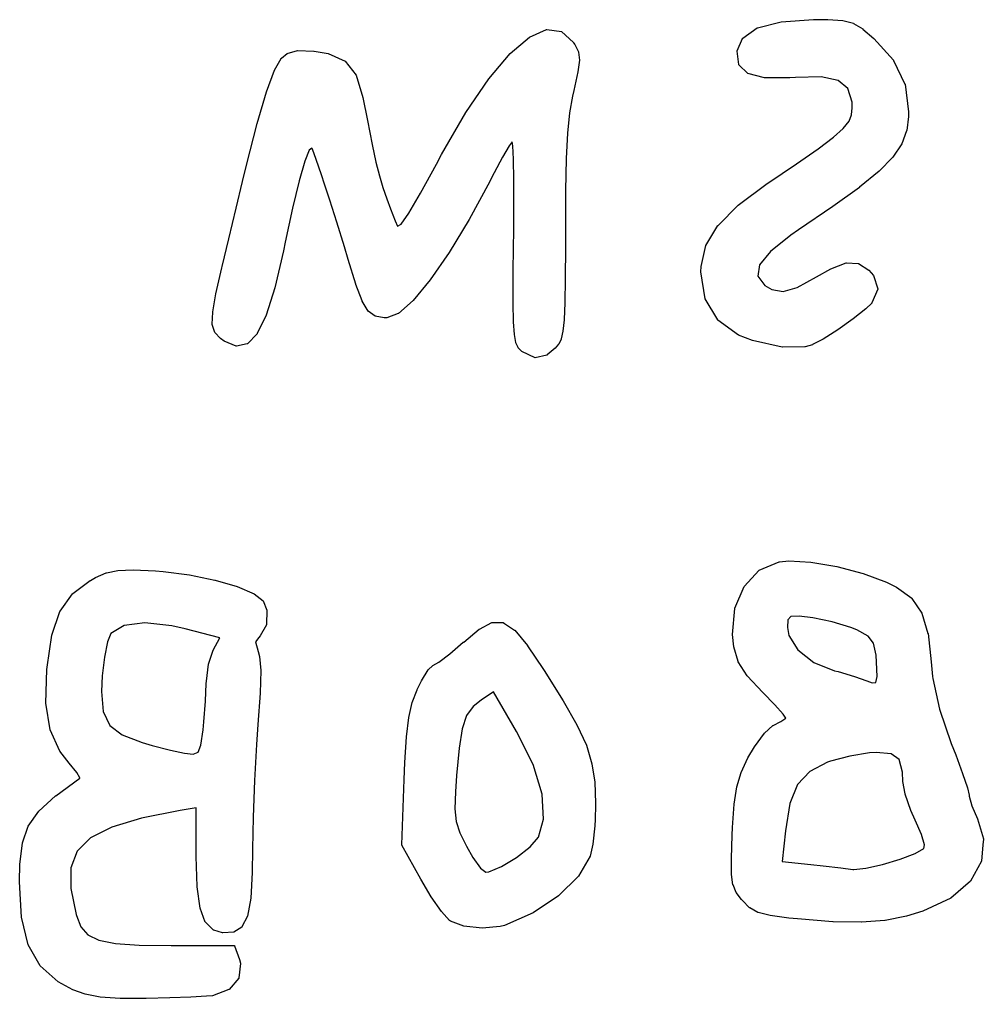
# Model space of a CAD drawing. Extents: x 42 to 258, y -102 to -28.
# Drawn here: x 155.09 to 167.22, y -81.97 to -69.65 of the extents above; entities that cross this region are included whole.
import ezdxf

# ---------------------------------------------------------------- set-up
doc = ezdxf.new("R2010")
doc.units = 0
doc.header["$MEASUREMENT"] = 0
doc.layers.add('BLACK', color=7, linetype='CONTINUOUS')

msp = doc.modelspace()

# ---------------------------------------------------------------- linework, layer by layer
at = {"layer": 'Black'}
for p, q in [((164.378, -69.759), (164.675, -69.681)), ((164.675, -69.681), (164.676, -69.6809)), ((164.675, -69.681), (164.675, -69.681)), ((164.676, -69.6809), (165.084, -69.6546)), ((165.084, -69.6546), (165.084, -69.6546)), ((165.084, -69.6546), (165.084, -69.6546)), ((165.084, -69.6546), (165.262, -69.6556)), ((165.262, -69.6556), (165.262, -69.6556)), ((165.262, -69.6556), (165.262, -69.6556)), ((165.262, -69.6556), (165.453, -69.6668)), ((165.453, -69.6668), (165.453, -69.6669)), ((165.453, -69.6669), (165.454, -69.667)), ((165.454, -69.667), (165.586, -69.7016)), ((165.586, -69.7016), (165.587, -69.7019)), ((165.587, -69.7019), (165.588, -69.7021)), ((165.588, -69.7021), (165.703, -69.7731)), ((161.51, -69.8752), (161.725, -69.7815)), ((161.725, -69.7814), (161.725, -69.7812)), ((161.725, -69.7812), (161.726, -69.7812)), ((161.725, -69.7815), (161.725, -69.7814)), ((161.726, -69.7812), (161.726, -69.7811)), ((161.726, -69.7811), (161.727, -69.7812)), ((161.727, -69.7812), (161.727, -69.7812)), ((161.727, -69.7812), (161.911, -69.8032)), ((161.911, -69.8032), (161.912, -69.8034)), ((161.912, -69.8034), (161.912, -69.8035)), ((161.912, -69.8035), (161.913, -69.8036)), ((161.913, -69.8036), (161.913, -69.8037)), ((161.913, -69.8037), (161.913, -69.8041)), ((161.913, -69.8041), (161.914, -69.8045)), ((161.914, -69.8045), (162.064, -69.9451)), ((164.192, -69.8886), (164.376, -69.7598)), ((164.376, -69.7597), (164.377, -69.7594)), ((164.376, -69.7598), (164.376, -69.7597)), ((164.376, -69.7597), (164.376, -69.7597)), ((164.377, -69.7594), (164.378, -69.759)), ((164.378, -69.759), (164.378, -69.759)), ((164.378, -69.759), (164.378, -69.759)), ((165.703, -69.7731), (165.703, -69.7733)), ((165.703, -69.7733), (165.703, -69.7735)), ((165.703, -69.7735), (165.843, -69.8938)), ((161.266, -70.0826), (161.509, -69.876)), ((161.509, -69.8756), (161.51, -69.8752)), ((161.509, -69.876), (161.509, -69.8756)), ((162.064, -69.9451), (162.064, -69.9455)), ((162.064, -69.9455), (162.064, -69.946)), ((162.064, -69.946), (162.079, -69.9692)), ((164.123, -70.0483), (164.19, -69.8908)), ((164.19, -69.8908), (164.191, -69.8903)), ((164.191, -69.8893), (164.192, -69.889)), ((164.191, -69.8896), (164.191, -69.8893)), ((164.191, -69.8898), (164.191, -69.8896)), ((164.191, -69.8903), (164.191, -69.8898)), ((164.192, -69.889), (164.192, -69.8886)), ((165.843, -69.8938), (165.843, -69.8941)), ((165.843, -69.8941), (165.843, -69.8943)), ((165.843, -69.8943), (166.09, -70.1668)), ((158.388, -70.1412), (158.459, -70.0815)), ((158.459, -70.081), (158.46, -70.0806)), ((158.459, -70.0813), (158.459, -70.081)), ((158.459, -70.0814), (158.459, -70.0813)), ((158.459, -70.0815), (158.459, -70.0814)), ((158.46, -70.0805), (158.589, -70.0447)), ((158.46, -70.0806), (158.46, -70.0805)), ((158.46, -70.0806), (158.46, -70.0806)), ((158.589, -70.0447), (158.59, -70.0446)), ((158.59, -70.0446), (158.591, -70.0445)), ((158.591, -70.0445), (158.798, -70.0514)), ((158.798, -70.0514), (158.799, -70.0515)), ((158.799, -70.0515), (158.799, -70.0515)), ((158.799, -70.0515), (158.975, -70.0794)), ((158.975, -70.0794), (158.975, -70.0797)), ((158.975, -70.0797), (158.976, -70.0798)), ((158.976, -70.0798), (159.19, -70.1759)), ((160.999, -70.3997), (161.266, -70.0831)), ((161.266, -70.0829), (161.266, -70.0826)), ((161.266, -70.0831), (161.266, -70.0829)), ((162.079, -69.9692), (162.079, -69.9694)), ((162.079, -69.9694), (162.079, -69.9696)), ((162.079, -69.9696), (162.126, -70.0615)), ((162.126, -70.0615), (162.126, -70.0623)), ((162.126, -70.0623), (162.126, -70.0631)), ((162.126, -70.0631), (162.139, -70.1641)), ((164.123, -70.0487), (164.123, -70.0483)), ((164.123, -70.0491), (164.123, -70.0487)), ((164.123, -70.0495), (164.123, -70.0491)), ((164.123, -70.05), (164.123, -70.0495)), ((164.123, -70.0504), (164.123, -70.05)), ((164.123, -70.0508), (164.123, -70.0504)), ((164.143, -70.2207), (164.123, -70.0508)), ((158.302, -70.2908), (158.387, -70.1426)), ((158.387, -70.1418), (158.388, -70.1413)), ((158.387, -70.1426), (158.387, -70.1418)), ((158.387, -70.1426), (158.387, -70.1426)), ((158.387, -70.1426), (158.387, -70.1426)), ((158.388, -70.1413), (158.388, -70.1412)), ((158.388, -70.1412), (158.388, -70.1412)), ((159.19, -70.1759), (159.191, -70.1761)), ((159.191, -70.1761), (159.191, -70.1762)), ((159.191, -70.1762), (159.191, -70.1765)), ((159.191, -70.1765), (159.192, -70.1768)), ((159.192, -70.1768), (159.192, -70.1771)), ((159.192, -70.1771), (159.192, -70.1774)), ((159.192, -70.1774), (159.33, -70.3538)), ((162.139, -70.1654), (162.119, -70.3132)), ((162.139, -70.1641), (162.139, -70.1647)), ((162.139, -70.1647), (162.139, -70.1654)), ((166.09, -70.1668), (166.09, -70.1674)), ((166.09, -70.1674), (166.09, -70.168)), ((166.09, -70.168), (166.234, -70.4678)), ((158.201, -70.5649), (158.302, -70.2916)), ((158.302, -70.2912), (158.302, -70.2908)), ((158.302, -70.2916), (158.302, -70.2912)), ((162.119, -70.3137), (162.066, -70.5463)), ((162.119, -70.3132), (162.119, -70.3134)), ((162.119, -70.3134), (162.119, -70.3137)), ((164.143, -70.2215), (164.143, -70.2207)), ((164.143, -70.2222), (164.143, -70.2215)), ((164.143, -70.2223), (164.143, -70.2222)), ((164.143, -70.223), (164.143, -70.2223)), ((164.143, -70.2223), (164.143, -70.2223)), ((164.144, -70.2237), (164.143, -70.223)), ((164.255, -70.3334), (164.144, -70.2237)), ((164.255, -70.3337), (164.255, -70.3334)), ((164.255, -70.334), (164.255, -70.3337)), ((164.256, -70.3342), (164.255, -70.334)), ((164.256, -70.3344), (164.256, -70.3342)), ((164.256, -70.3345), (164.256, -70.3344)), ((164.257, -70.3347), (164.256, -70.3345)), ((164.467, -70.3881), (164.257, -70.3347)), ((159.33, -70.3538), (159.33, -70.3539)), ((159.33, -70.3539), (159.33, -70.3539)), ((159.33, -70.3539), (159.33, -70.3546)), ((159.33, -70.3546), (159.331, -70.3554)), ((159.331, -70.3554), (159.331, -70.3554)), ((159.331, -70.3554), (159.331, -70.3555)), ((159.331, -70.3555), (159.414, -70.6336)), ((160.71, -70.8239), (160.998, -70.4001)), ((160.998, -70.3999), (160.999, -70.3997)), ((160.998, -70.4001), (160.998, -70.3999)), ((164.467, -70.3882), (164.467, -70.3881)), ((164.468, -70.3883), (164.467, -70.3882)), ((164.785, -70.3891), (164.468, -70.3883)), ((164.786, -70.389), (164.785, -70.3891)), ((164.858, -70.3836), (164.786, -70.389)), ((164.786, -70.389), (164.786, -70.389)), ((165.178, -70.3754), (164.858, -70.3836)), ((165.393, -70.4197), (165.178, -70.3754)), ((165.517, -70.5231), (165.393, -70.4197)), ((158.083, -70.9631), (158.201, -70.5653)), ((158.201, -70.5651), (158.201, -70.5649)), ((158.201, -70.5653), (158.201, -70.5651)), ((162.066, -70.5463), (162.05, -70.6199)), ((165.568, -70.6949), (165.517, -70.5231)), ((166.234, -70.4678), (166.235, -70.4686)), ((166.235, -70.4686), (166.235, -70.4693)), ((166.235, -70.4693), (166.279, -70.8157)), ((159.414, -70.6336), (159.414, -70.6339)), ((159.414, -70.6339), (159.414, -70.6341)), ((159.414, -70.6341), (159.47, -70.9249)), ((162.05, -70.6199), (162.015, -70.8288)), ((165.571, -70.7669), (165.568, -70.6949)), ((160.403, -71.3523), (160.71, -70.8242)), ((160.71, -70.8241), (160.71, -70.8239)), ((160.71, -70.8242), (160.71, -70.8241)), ((165.563, -70.8523), (165.571, -70.7669)), ((166.28, -70.8164), (166.278, -70.8732)), ((166.279, -70.8157), (166.279, -70.8161)), ((166.279, -70.8161), (166.28, -70.8164)), ((159.47, -70.9249), (159.47, -70.9249)), ((159.47, -70.9249), (159.529, -71.227)), ((162.015, -70.8288), (161.99, -71.0827)), ((165.458, -71.0242), (165.53, -70.9338)), ((165.53, -70.9338), (165.563, -70.8523)), ((166.278, -70.8737), (166.256, -71.0518)), ((166.278, -70.8732), (166.278, -70.8735)), ((166.278, -70.8735), (166.278, -70.8737)), ((157.949, -71.485), (158.083, -70.9633)), ((158.083, -70.9632), (158.083, -70.9631)), ((158.083, -70.9633), (158.083, -70.9632)), ((165.333, -71.1356), (165.458, -71.0242)), ((166.255, -71.0529), (166.195, -71.218)), ((166.256, -71.0523), (166.255, -71.0529)), ((166.256, -71.0518), (166.256, -71.0523)), ((161.292, -71.1942), (161.252, -71.2449)), ((161.301, -71.2444), (161.292, -71.1942)), ((161.99, -71.0827), (161.973, -71.4021)), ((165.142, -71.2796), (165.333, -71.1356)), ((158.739, -71.2977), (158.682, -71.4371)), ((158.773, -71.2745), (158.739, -71.2977)), ((158.779, -71.286), (158.773, -71.2745)), ((158.824, -71.4149), (158.779, -71.286)), ((159.529, -71.227), (159.578, -71.4502)), ((161.252, -71.2449), (161.169, -71.3864)), ((161.308, -71.4123), (161.301, -71.2444)), ((164.871, -71.4683), (165.142, -71.2796)), ((166.194, -71.2191), (166.083, -71.384)), ((166.195, -71.218), (166.194, -71.2185)), ((166.194, -71.2185), (166.194, -71.2191)), ((158.682, -71.4371), (158.611, -71.6831)), ((158.892, -71.609), (158.824, -71.4149)), ((158.824, -71.4149), (158.824, -71.4149)), ((158.824, -71.4149), (158.824, -71.4149)), ((160.339, -71.4729), (160.403, -71.3524)), ((160.403, -71.3524), (160.403, -71.3523)), ((160.403, -71.3524), (160.403, -71.3524)), ((161.169, -71.3864), (161.065, -71.5826)), ((161.312, -71.6697), (161.308, -71.4123)), ((161.973, -71.4021), (161.964, -71.8077)), ((166.082, -71.3847), (165.909, -71.5623)), ((166.083, -71.384), (166.082, -71.3843)), ((166.082, -71.3843), (166.082, -71.3847)), ((157.9, -71.6903), (157.949, -71.4851)), ((157.949, -71.4851), (157.949, -71.485)), ((157.949, -71.485), (157.949, -71.485)), ((159.578, -71.4502), (159.621, -71.621)), ((160.14, -71.8394), (160.339, -71.4729)), ((160.339, -71.4729), (160.339, -71.4729)), ((164.508, -71.7136), (164.871, -71.4683)), ((165.908, -71.5626), (165.661, -71.7655)), ((165.909, -71.5623), (165.908, -71.5624)), ((165.908, -71.5624), (165.908, -71.5626)), ((157.819, -72.0295), (157.9, -71.6903)), ((157.9, -71.6903), (157.9, -71.6903)), ((157.9, -71.6903), (157.9, -71.6903)), ((158.611, -71.6831), (158.529, -72.0258)), ((158.932, -71.7249), (158.892, -71.609)), ((158.892, -71.609), (158.892, -71.609)), ((159.621, -71.621), (159.665, -71.7661)), ((161.011, -71.6902), (160.751, -72.1696)), ((161.065, -71.5826), (161.011, -71.6901)), ((161.011, -71.6901), (161.011, -71.6901)), ((161.011, -71.6901), (161.011, -71.6902)), ((161.065, -71.5826), (161.065, -71.5826)), ((161.313, -71.9972), (161.312, -71.6697)), ((158.999, -71.927), (158.932, -71.7249)), ((159.665, -71.7661), (159.716, -71.9121)), ((161.964, -71.8077), (161.962, -72.3197)), ((164.135, -71.9899), (164.5, -71.719)), ((164.5, -71.7189), (164.508, -71.7136)), ((164.5, -71.719), (164.5, -71.7189)), ((164.5, -71.7189), (164.5, -71.7189)), ((165.66, -71.7657), (165.327, -72.0067)), ((165.661, -71.7656), (165.66, -71.7657)), ((165.661, -71.7655), (165.661, -71.7656)), ((159.087, -72.2056), (158.999, -71.927)), ((158.999, -71.927), (158.999, -71.927)), ((159.716, -71.9121), (159.762, -72.0358)), ((159.992, -72.0912), (160.14, -71.8394)), ((157.728, -72.4126), (157.819, -72.0295)), ((158.529, -72.0258), (158.437, -72.4564)), ((159.762, -72.0358), (159.82, -72.1864)), ((161.311, -72.376), (161.313, -71.9972)), ((163.882, -72.2445), (164.134, -71.9904)), ((164.134, -71.9902), (164.135, -71.9899)), ((164.134, -71.9904), (164.134, -71.9902)), ((165.327, -72.0068), (164.895, -72.2987)), ((165.327, -72.0067), (165.327, -72.0068)), ((165.327, -72.0068), (165.327, -72.0068)), ((159.894, -72.2292), (159.992, -72.0912)), ((160.751, -72.1698), (160.498, -72.5867)), ((160.751, -72.1696), (160.751, -72.1697)), ((160.751, -72.1697), (160.751, -72.1698)), ((159.181, -72.5151), (159.087, -72.2056)), ((159.087, -72.2056), (159.087, -72.2056)), ((159.82, -72.1864), (159.849, -72.254)), ((159.849, -72.254), (159.894, -72.2292)), ((163.73, -72.4971), (163.881, -72.2455)), ((163.881, -72.245), (163.882, -72.2445)), ((163.881, -72.2455), (163.881, -72.245)), ((164.895, -72.2987), (164.796, -72.3663)), ((164.895, -72.2987), (164.895, -72.2987)), ((157.644, -72.7599), (157.728, -72.4126)), ((161.31, -72.4616), (161.311, -72.376)), ((161.311, -72.376), (161.311, -72.376)), ((161.962, -72.3197), (161.962, -72.3197)), ((161.962, -72.3197), (161.962, -72.5187)), ((164.796, -72.3663), (164.54, -72.5711)), ((158.437, -72.4564), (158.415, -72.5663)), ((158.437, -72.4564), (158.437, -72.4564)), ((159.228, -72.6736), (159.181, -72.5151)), ((161.305, -72.8973), (161.31, -72.4617)), ((161.31, -72.4617), (161.31, -72.4616)), ((161.31, -72.4617), (161.31, -72.4617)), ((161.962, -72.5187), (161.96, -72.919)), ((161.962, -72.5187), (161.962, -72.5187)), ((161.962, -72.5187), (161.962, -72.5187)), ((163.669, -72.7621), (163.729, -72.4985)), ((163.729, -72.4978), (163.73, -72.4971)), ((163.729, -72.4985), (163.729, -72.4978)), ((158.415, -72.5665), (158.306, -73.0292)), ((158.415, -72.5663), (158.415, -72.5664)), ((158.415, -72.5664), (158.415, -72.5665)), ((159.228, -72.6737), (159.228, -72.6736)), ((159.324, -72.9863), (159.228, -72.6737)), ((159.228, -72.6737), (159.228, -72.6737)), ((160.498, -72.5869), (160.26, -72.9302)), ((160.498, -72.5867), (160.498, -72.5868)), ((160.498, -72.5868), (160.498, -72.5869)), ((164.54, -72.5711), (164.403, -72.7422)), ((157.564, -73.1058), (157.64, -72.7788)), ((157.64, -72.7788), (157.644, -72.7599)), ((157.64, -72.7788), (157.64, -72.7788)), ((157.64, -72.7788), (157.64, -72.7788)), ((157.644, -72.7599), (157.644, -72.7599)), ((163.666, -72.8291), (163.668, -72.763)), ((163.668, -72.763), (163.669, -72.7625)), ((163.669, -72.7625), (163.669, -72.7621)), ((164.403, -72.7422), (164.382, -72.8827)), ((165.12, -72.8936), (165.302, -72.79)), ((165.302, -72.7896), (165.495, -72.7169)), ((165.302, -72.7898), (165.302, -72.7896)), ((165.302, -72.79), (165.302, -72.7898)), ((165.495, -72.7169), (165.496, -72.7168)), ((165.495, -72.7169), (165.495, -72.7169)), ((165.496, -72.7167), (165.497, -72.7166)), ((165.496, -72.7168), (165.496, -72.7167)), ((165.497, -72.7166), (165.497, -72.7166)), ((165.497, -72.7166), (165.497, -72.7166)), ((165.497, -72.7166), (165.646, -72.7239)), ((165.646, -72.7239), (165.646, -72.724)), ((165.646, -72.724), (165.647, -72.724)), ((165.647, -72.724), (165.647, -72.7242)), ((165.647, -72.7242), (165.648, -72.7243)), ((165.648, -72.7243), (165.648, -72.7245)), ((165.648, -72.7245), (165.648, -72.7247)), ((165.648, -72.7247), (165.78, -72.8084)), ((161.304, -73.2235), (161.305, -72.8974)), ((161.305, -72.8974), (161.305, -72.8973)), ((161.305, -72.8974), (161.305, -72.8974)), ((161.96, -72.9191), (161.956, -73.2172)), ((161.96, -72.919), (161.96, -72.9191)), ((161.96, -72.9191), (161.96, -72.9191)), ((163.666, -72.8296), (163.666, -72.8291)), ((163.666, -72.8301), (163.666, -72.8296)), ((163.72, -73.1669), (163.666, -72.8301)), ((164.382, -72.8827), (164.471, -72.9993)), ((164.878, -73.0254), (165.12, -72.8936)), ((165.12, -72.8936), (165.12, -72.8936)), ((165.78, -72.8084), (165.781, -72.8088)), ((165.781, -72.8088), (165.781, -72.8092)), ((165.781, -72.8092), (165.839, -72.8733)), ((165.839, -72.8733), (165.839, -72.8735)), ((165.839, -72.8735), (165.84, -72.8737)), ((165.84, -72.8737), (165.84, -72.8743)), ((165.84, -72.8743), (165.84, -72.8748)), ((165.84, -72.8748), (165.84, -72.875)), ((165.84, -72.875), (165.84, -72.8752)), ((165.84, -72.8752), (165.892, -73.0421)), ((158.306, -73.0295), (158.197, -73.3735)), ((158.306, -73.0292), (158.306, -73.0293)), ((158.306, -73.0293), (158.306, -73.0295)), ((159.324, -72.9864), (159.324, -72.9863)), ((159.324, -72.9866), (159.324, -72.9864)), ((159.403, -73.1959), (159.324, -72.9866)), ((160.26, -72.9305), (160.045, -73.1891)), ((160.26, -72.9302), (160.26, -72.9303)), ((160.26, -72.9303), (160.26, -72.9305)), ((164.471, -72.9993), (164.558, -73.0507)), ((164.701, -73.0758), (164.878, -73.0254)), ((165.892, -73.0455), (165.817, -73.2209)), ((165.892, -73.0421), (165.892, -73.0421)), ((165.892, -73.0421), (165.892, -73.0421)), ((165.892, -73.0421), (165.892, -73.043)), ((165.892, -73.043), (165.892, -73.0438)), ((165.892, -73.0438), (165.892, -73.0438)), ((165.892, -73.0438), (165.892, -73.0438)), ((165.892, -73.0438), (165.892, -73.0446)), ((165.892, -73.0446), (165.892, -73.0455)), ((165.892, -73.0455), (165.892, -73.0455)), ((165.892, -73.0455), (165.892, -73.0455)), ((157.524, -73.3344), (157.564, -73.106)), ((157.564, -73.1059), (157.564, -73.1058)), ((157.564, -73.106), (157.564, -73.1059)), ((163.72, -73.167), (163.72, -73.1669)), ((163.72, -73.1678), (163.72, -73.167)), ((163.72, -73.167), (163.72, -73.167)), ((163.721, -73.1685), (163.72, -73.1678)), ((163.721, -73.1686), (163.721, -73.1685)), ((163.721, -73.1687), (163.721, -73.1686)), ((163.879, -73.4346), (163.721, -73.1687)), ((164.558, -73.0507), (164.701, -73.0758)), ((159.404, -73.1963), (159.403, -73.1959)), ((159.404, -73.1967), (159.404, -73.1963)), ((159.48, -73.3229), (159.404, -73.1967)), ((160.044, -73.1897), (159.861, -73.3526)), ((160.045, -73.1894), (160.044, -73.1897)), ((160.045, -73.1891), (160.045, -73.1894)), ((161.304, -73.2236), (161.304, -73.2235)), ((161.308, -73.4576), (161.304, -73.2236)), ((161.304, -73.2236), (161.304, -73.2236)), ((161.956, -73.2173), (161.947, -73.4307)), ((161.956, -73.2172), (161.956, -73.2172)), ((161.956, -73.2172), (161.956, -73.2173)), ((165.816, -73.2225), (165.74, -73.2959)), ((165.817, -73.2211), (165.816, -73.2217)), ((165.816, -73.2217), (165.816, -73.2223)), ((165.816, -73.2223), (165.816, -73.2224)), ((165.816, -73.2224), (165.816, -73.2225)), ((165.817, -73.2209), (165.817, -73.221)), ((165.817, -73.221), (165.817, -73.2211)), ((157.519, -73.4885), (157.524, -73.3351)), ((157.524, -73.3347), (157.524, -73.3344)), ((157.524, -73.3351), (157.524, -73.3347)), ((158.197, -73.3742), (158.084, -73.6063)), ((158.197, -73.3735), (158.197, -73.3739)), ((158.197, -73.3739), (158.197, -73.3742)), ((159.48, -73.323), (159.48, -73.3229)), ((159.48, -73.3231), (159.48, -73.323)), ((159.481, -73.3237), (159.48, -73.3231)), ((159.481, -73.3242), (159.481, -73.3237)), ((159.481, -73.3243), (159.481, -73.3242)), ((159.482, -73.3244), (159.481, -73.3243)), ((159.568, -73.3877), (159.482, -73.3244)), ((159.568, -73.3878), (159.568, -73.3877)), ((159.568, -73.3879), (159.568, -73.3878)), ((159.569, -73.3882), (159.568, -73.3879)), ((159.57, -73.3884), (159.569, -73.3882)), ((159.57, -73.3885), (159.57, -73.3884)), ((159.68, -73.4091), (159.57, -73.3885)), ((159.57, -73.3885), (159.57, -73.3885)), ((159.68, -73.4092), (159.68, -73.4091)), ((159.68, -73.4091), (159.68, -73.4091)), ((159.713, -73.41), (159.68, -73.4092)), ((159.714, -73.4099), (159.713, -73.41)), ((159.713, -73.41), (159.713, -73.41)), ((159.713, -73.41), (159.713, -73.41)), ((159.715, -73.4098), (159.714, -73.4099)), ((159.859, -73.3535), (159.715, -73.4097)), ((159.715, -73.4097), (159.715, -73.4097)), ((159.715, -73.4097), (159.715, -73.4098)), ((159.86, -73.3531), (159.859, -73.3535)), ((159.859, -73.3535), (159.859, -73.3535)), ((159.859, -73.3535), (159.859, -73.3535)), ((159.861, -73.3526), (159.86, -73.3531)), ((159.861, -73.3526), (159.861, -73.3526)), ((159.861, -73.3526), (159.861, -73.3526)), ((165.74, -73.2962), (165.581, -73.4214)), ((165.74, -73.2959), (165.74, -73.296)), ((165.74, -73.296), (165.74, -73.2962)), ((157.519, -73.4894), (157.519, -73.4885)), ((157.519, -73.4902), (157.519, -73.4894)), ((157.551, -73.5923), (157.519, -73.4902)), ((161.309, -73.4578), (161.308, -73.4576)), ((161.308, -73.4579), (161.309, -73.4578)), ((161.319, -73.6172), (161.308, -73.4579)), ((161.947, -73.431), (161.931, -73.5771)), ((161.947, -73.4307), (161.947, -73.4308)), ((161.947, -73.4308), (161.947, -73.431)), ((163.879, -73.4347), (163.879, -73.4346)), ((163.879, -73.4348), (163.879, -73.4347)), ((163.88, -73.4353), (163.879, -73.4348)), ((163.88, -73.4359), (163.88, -73.4353)), ((163.88, -73.436), (163.88, -73.4359)), ((163.88, -73.4359), (163.88, -73.4359)), ((164.14, -73.6259), (163.88, -73.436)), ((165.581, -73.4216), (165.389, -73.5577)), ((165.581, -73.4214), (165.581, -73.4215)), ((165.581, -73.4215), (165.581, -73.4216)), ((157.551, -73.5925), (157.551, -73.5923)), ((157.551, -73.5928), (157.551, -73.5925)), ((157.552, -73.5933), (157.551, -73.5928)), ((157.552, -73.5939), (157.552, -73.5933)), ((157.552, -73.594), (157.552, -73.5939)), ((157.552, -73.5942), (157.552, -73.594)), ((157.621, -73.6687), (157.552, -73.5942)), ((158.083, -73.6076), (157.961, -73.7347)), ((158.084, -73.6063), (158.083, -73.607)), ((158.083, -73.607), (158.083, -73.6076)), ((161.319, -73.6175), (161.319, -73.6172)), ((161.319, -73.6178), (161.319, -73.6175)), ((161.338, -73.7198), (161.319, -73.6178)), ((161.931, -73.5778), (161.909, -73.6742)), ((161.931, -73.5771), (161.931, -73.5774)), ((161.931, -73.5774), (161.931, -73.5778)), ((164.14, -73.6262), (164.14, -73.6259)), ((164.141, -73.6265), (164.14, -73.6262)), ((164.317, -73.6942), (164.141, -73.6265)), ((165.388, -73.5578), (165.205, -73.6754)), ((165.389, -73.5577), (165.388, -73.5578)), ((165.389, -73.5577), (165.389, -73.5577)), ((157.622, -73.6691), (157.621, -73.6687)), ((157.622, -73.6694), (157.622, -73.6691)), ((157.668, -73.7017), (157.622, -73.6694)), ((157.668, -73.7019), (157.668, -73.7017)), ((157.669, -73.7022), (157.668, -73.7019)), ((157.82, -73.7647), (157.669, -73.7022)), ((157.821, -73.7649), (157.82, -73.7647)), ((157.822, -73.7651), (157.821, -73.7649)), ((157.823, -73.765), (157.822, -73.7651)), ((157.822, -73.7651), (157.822, -73.7651)), ((157.822, -73.7651), (157.822, -73.7651)), ((157.958, -73.7361), (157.823, -73.765)), ((157.823, -73.765), (157.823, -73.765)), ((157.959, -73.7359), (157.958, -73.7361)), ((157.96, -73.7356), (157.959, -73.7357)), ((157.959, -73.7357), (157.959, -73.7359)), ((157.961, -73.7347), (157.96, -73.7351)), ((157.96, -73.7351), (157.96, -73.7355)), ((157.96, -73.7355), (157.96, -73.7356)), ((161.338, -73.7204), (161.338, -73.7198)), ((161.339, -73.721), (161.338, -73.7204)), ((161.367, -73.7832), (161.339, -73.721)), ((161.367, -73.784), (161.367, -73.7832)), ((161.367, -73.7846), (161.367, -73.784)), ((161.406, -73.8244), (161.367, -73.7846)), ((161.876, -73.7406), (161.834, -73.7902)), ((161.877, -73.7396), (161.876, -73.7401)), ((161.876, -73.7401), (161.876, -73.7406)), ((161.908, -73.6753), (161.877, -73.7396)), ((161.909, -73.6742), (161.908, -73.6747)), ((161.908, -73.6747), (161.908, -73.6753)), ((164.317, -73.6943), (164.317, -73.6942)), ((164.317, -73.6944), (164.317, -73.6943)), ((164.69, -73.7756), (164.317, -73.6944)), ((164.691, -73.7757), (164.69, -73.7756)), ((164.69, -73.7756), (164.69, -73.7756)), ((164.976, -73.7715), (164.691, -73.7757)), ((164.977, -73.7714), (164.976, -73.7715)), ((164.978, -73.7713), (164.977, -73.7714)), ((165.07, -73.7456), (164.978, -73.7713)), ((165.071, -73.7453), (165.07, -73.7454)), ((165.07, -73.7454), (165.07, -73.7456)), ((165.204, -73.6756), (165.071, -73.7453)), ((165.205, -73.6754), (165.204, -73.6755)), ((165.204, -73.6755), (165.204, -73.6756)), ((161.406, -73.8247), (161.406, -73.8244)), ((161.407, -73.8249), (161.406, -73.8247)), ((161.414, -73.831), (161.407, -73.8249)), ((161.415, -73.8312), (161.414, -73.831)), ((161.415, -73.8315), (161.415, -73.8312)), ((161.579, -73.9107), (161.415, -73.8315)), ((161.729, -73.8764), (161.582, -73.9111)), ((161.73, -73.8759), (161.729, -73.8762)), ((161.729, -73.8762), (161.729, -73.8762)), ((161.729, -73.8762), (161.729, -73.8764)), ((161.731, -73.8755), (161.73, -73.8757)), ((161.73, -73.8757), (161.73, -73.8759)), ((161.833, -73.7909), (161.731, -73.8753)), ((161.731, -73.8753), (161.731, -73.8755)), ((161.834, -73.7902), (161.833, -73.7905)), ((161.833, -73.7905), (161.833, -73.7909)), ((161.58, -73.9109), (161.579, -73.9107)), ((161.581, -73.9112), (161.58, -73.9109)), ((161.582, -73.9111), (161.581, -73.9112)), ((161.581, -73.9112), (161.581, -73.9112)), ((161.581, -73.9112), (161.581, -73.9112)), ((161.582, -73.9111), (161.582, -73.9111)), ((164.401, -76.584), (164.653, -76.477)), ((164.653, -76.477), (164.654, -76.4769)), ((164.654, -76.4769), (164.655, -76.4767)), ((164.655, -76.4767), (164.771, -76.4657)), ((164.771, -76.4657), (164.772, -76.4657)), ((164.772, -76.4657), (164.772, -76.4656)), ((164.772, -76.4656), (165.049, -76.4818)), ((165.049, -76.4818), (165.049, -76.4819)), ((165.049, -76.4819), (165.05, -76.4818)), ((165.05, -76.4818), (165.375, -76.5373)), ((156.048, -76.677), (156.185, -76.6172)), ((156.185, -76.6172), (156.186, -76.6171)), ((156.186, -76.6169), (156.331, -76.5868)), ((156.186, -76.6171), (156.186, -76.6169)), ((156.331, -76.5868), (156.332, -76.5868)), ((156.332, -76.5867), (156.524, -76.5805)), ((156.332, -76.5868), (156.332, -76.5867)), ((156.524, -76.5805), (156.525, -76.5805)), ((156.524, -76.5805), (156.524, -76.5805)), ((156.525, -76.5805), (156.804, -76.5925)), ((156.804, -76.5925), (156.804, -76.5925)), ((156.804, -76.5925), (156.804, -76.5925)), ((156.804, -76.5925), (156.901, -76.5995)), ((156.901, -76.5995), (156.901, -76.5995)), ((156.901, -76.5995), (156.901, -76.5995)), ((156.901, -76.5995), (157.232, -76.6421)), ((164.211, -76.7869), (164.4, -76.5852)), ((164.4, -76.5849), (164.401, -76.5845)), ((164.4, -76.585), (164.4, -76.5849)), ((164.4, -76.5852), (164.4, -76.585)), ((164.401, -76.5841), (164.401, -76.584)), ((164.401, -76.5845), (164.401, -76.5841)), ((164.401, -76.5841), (164.401, -76.5841)), ((165.375, -76.5373), (165.376, -76.5374)), ((165.376, -76.5374), (165.376, -76.5374)), ((165.376, -76.5374), (165.707, -76.6241)), ((155.762, -76.878), (155.984, -76.7119)), ((155.984, -76.7119), (155.985, -76.7117)), ((155.985, -76.7115), (156.048, -76.6772)), ((155.985, -76.7117), (155.985, -76.7115)), ((156.048, -76.6771), (156.048, -76.677)), ((156.048, -76.6772), (156.048, -76.6771)), ((157.232, -76.6421), (157.232, -76.6422)), ((157.232, -76.6422), (157.232, -76.6422)), ((157.232, -76.6422), (157.552, -76.7082)), ((157.552, -76.7082), (157.552, -76.7083)), ((157.552, -76.7083), (157.553, -76.7083)), ((157.553, -76.7083), (157.832, -76.7898)), ((165.707, -76.6241), (165.708, -76.6242)), ((165.708, -76.6242), (165.708, -76.6242)), ((165.708, -76.6242), (166.002, -76.7337)), ((166.002, -76.7337), (166.002, -76.7339)), ((166.002, -76.7339), (166.003, -76.734)), ((166.003, -76.734), (166.127, -76.796)), ((157.832, -76.7898), (157.833, -76.79)), ((157.833, -76.79), (157.833, -76.79)), ((157.833, -76.79), (158.044, -76.8791)), ((164.094, -77.0635), (164.21, -76.7884)), ((164.21, -76.7875), (164.211, -76.7869)), ((164.21, -76.7884), (164.21, -76.7875)), ((164.21, -76.7884), (164.21, -76.7884)), ((164.21, -76.7884), (164.21, -76.7884)), ((164.211, -76.7869), (164.211, -76.7869)), ((164.211, -76.7869), (164.211, -76.7869)), ((166.127, -76.796), (166.127, -76.7963)), ((166.127, -76.7963), (166.128, -76.7964)), ((166.128, -76.7964), (166.32, -76.9377)), ((155.603, -77.1012), (155.76, -76.8791)), ((155.76, -76.8791), (155.761, -76.8786)), ((155.761, -76.8786), (155.762, -76.878)), ((158.044, -76.8791), (158.044, -76.8794)), ((158.044, -76.8794), (158.045, -76.8797)), ((158.045, -76.8797), (158.157, -76.9683)), ((158.157, -76.9683), (158.158, -76.9686)), ((158.158, -76.9686), (158.158, -76.9689)), ((158.158, -76.9689), (158.158, -76.9692)), ((158.158, -76.9692), (158.159, -76.9695)), ((158.159, -76.9695), (158.159, -76.97)), ((158.159, -76.97), (158.159, -76.9704)), ((158.159, -76.9704), (158.204, -77.0863)), ((166.32, -76.9377), (166.321, -76.9383)), ((166.321, -76.9383), (166.322, -76.9389)), ((166.322, -76.9389), (166.448, -77.1238)), ((155.499, -77.4022), (155.602, -77.1024)), ((155.602, -77.1024), (155.603, -77.1018)), ((155.603, -77.1018), (155.603, -77.1012)), ((158.204, -77.0882), (158.2, -77.2678)), ((158.204, -77.0863), (158.204, -77.0864)), ((158.204, -77.0864), (158.204, -77.0865)), ((158.204, -77.0865), (158.204, -77.0873)), ((158.204, -77.0873), (158.204, -77.088)), ((158.204, -77.088), (158.204, -77.0881)), ((158.204, -77.0881), (158.204, -77.0882)), ((164.064, -77.392), (164.094, -77.065)), ((164.094, -77.0642), (164.094, -77.0635)), ((164.094, -77.065), (164.094, -77.0642)), ((164.762, -77.2096), (164.756, -77.3058)), ((164.799, -77.1674), (164.762, -77.2096)), ((164.902, -77.1635), (164.799, -77.1674)), ((165.075, -77.1843), (164.902, -77.1635)), ((165.32, -77.2326), (165.075, -77.1843)), ((165.554, -77.3039), (165.32, -77.2326)), ((166.448, -77.1238), (166.448, -77.1245)), ((166.448, -77.1245), (166.448, -77.1252)), ((166.448, -77.1252), (166.523, -77.381)), ((156.408, -77.2778), (156.244, -77.3807)), ((156.668, -77.2446), (156.408, -77.2778)), ((157.01, -77.2829), (156.668, -77.2446)), ((157.179, -77.3214), (157.01, -77.2829)), ((157.612, -77.4329), (157.179, -77.3214)), ((158.2, -77.2702), (158.121, -77.4079)), ((158.2, -77.2678), (158.2, -77.2682)), ((158.2, -77.2682), (158.2, -77.2685)), ((158.2, -77.2685), (158.2, -77.269)), ((158.2, -77.269), (158.2, -77.2695)), ((158.2, -77.2695), (158.2, -77.2698)), ((158.2, -77.2698), (158.2, -77.2702)), ((160.682, -77.4875), (160.878, -77.3255)), ((160.878, -77.3255), (160.879, -77.3253)), ((160.879, -77.3249), (161.037, -77.2418)), ((160.879, -77.3253), (160.879, -77.3249)), ((161.037, -77.2418), (161.038, -77.2417)), ((161.038, -77.2414), (161.039, -77.2413)), ((161.038, -77.2415), (161.038, -77.2414)), ((161.038, -77.2417), (161.038, -77.2415)), ((161.039, -77.2413), (161.04, -77.2412)), ((161.039, -77.2413), (161.039, -77.2413)), ((161.04, -77.2412), (161.179, -77.2436)), ((161.179, -77.2436), (161.18, -77.2437)), ((161.18, -77.2437), (161.181, -77.2437)), ((161.181, -77.2437), (161.181, -77.2439)), ((161.181, -77.2439), (161.181, -77.2439)), ((161.181, -77.2439), (161.182, -77.2442)), ((161.182, -77.2442), (161.182, -77.2444)), ((161.182, -77.2444), (161.323, -77.3389)), ((161.323, -77.3389), (161.323, -77.3394)), ((161.323, -77.3394), (161.324, -77.3399)), ((161.324, -77.3399), (161.485, -77.5332)), ((164.756, -77.3058), (164.773, -77.4048)), ((165.63, -77.335), (165.554, -77.3039)), ((165.77, -77.4128), (165.63, -77.335)), ((155.44, -77.8023), (155.499, -77.4031)), ((155.499, -77.4026), (155.499, -77.4022)), ((155.499, -77.4031), (155.499, -77.4026)), ((156.244, -77.3807), (156.201, -77.4861)), ((157.53, -77.5904), (157.612, -77.4329)), ((158.103, -77.4325), (158.064, -77.4868)), ((158.12, -77.4083), (158.103, -77.4325)), ((158.103, -77.4325), (158.103, -77.4325)), ((158.121, -77.4081), (158.12, -77.4083)), ((158.121, -77.4079), (158.121, -77.4081)), ((164.064, -77.3925), (164.064, -77.392)), ((164.064, -77.393), (164.064, -77.3925)), ((164.081, -77.5469), (164.064, -77.393)), ((164.773, -77.4048), (164.887, -77.5877)), ((165.84, -77.5027), (165.77, -77.4128)), ((166.523, -77.381), (166.524, -77.3814)), ((166.524, -77.3814), (166.524, -77.3819)), ((166.524, -77.3819), (166.563, -77.7357)), ((156.201, -77.4861), (156.161, -77.6784)), ((157.472, -77.7647), (157.529, -77.5911)), ((157.529, -77.5911), (157.53, -77.5908)), ((157.53, -77.5908), (157.53, -77.5904)), ((158.064, -77.4868), (158.094, -77.6062)), ((160.506, -77.6378), (160.677, -77.4913)), ((160.677, -77.4913), (160.682, -77.4877)), ((160.682, -77.4876), (160.682, -77.4875)), ((160.682, -77.4877), (160.682, -77.4876)), ((161.485, -77.5332), (161.485, -77.5334)), ((161.485, -77.5334), (161.486, -77.5336)), ((161.486, -77.5336), (161.687, -77.8323)), ((164.081, -77.5473), (164.081, -77.5469)), ((164.081, -77.5477), (164.081, -77.5473)), ((164.136, -77.7336), (164.081, -77.5477)), ((164.887, -77.5877), (165.088, -77.7436)), ((165.87, -77.6535), (165.84, -77.5027)), ((156.161, -77.6784), (156.135, -77.9141)), ((158.094, -77.6062), (158.114, -77.6691)), ((158.114, -77.6691), (158.114, -77.6696)), ((158.114, -77.6696), (158.114, -77.6702)), ((158.114, -77.6702), (158.128, -77.8473)), ((160.369, -77.7425), (160.506, -77.6378)), ((165.876, -77.7406), (165.87, -77.6535)), ((155.426, -78.2577), (155.437, -77.8342)), ((155.437, -77.8339), (155.439, -77.8026)), ((155.437, -77.834), (155.437, -77.8339)), ((155.437, -77.8342), (155.437, -77.834)), ((155.439, -77.8026), (155.44, -77.8025)), ((155.44, -77.8025), (155.44, -77.8023)), ((157.444, -77.9782), (157.472, -77.7656)), ((157.472, -77.7651), (157.472, -77.7647)), ((157.472, -77.7656), (157.472, -77.7651)), ((158.128, -77.8479), (158.121, -78.1292)), ((158.128, -77.8473), (158.128, -77.8476)), ((158.128, -77.8476), (158.128, -77.8479)), ((160.151, -77.9742), (160.233, -77.838)), ((160.233, -77.838), (160.234, -77.8375)), ((160.234, -77.837), (160.292, -77.7838)), ((160.234, -77.8375), (160.234, -77.837)), ((160.292, -77.7837), (160.293, -77.7833)), ((160.292, -77.7838), (160.292, -77.7837)), ((160.292, -77.7838), (160.292, -77.7838)), ((160.293, -77.7829), (160.294, -77.7828)), ((160.293, -77.7833), (160.293, -77.7829)), ((160.293, -77.7829), (160.293, -77.7829)), ((160.294, -77.7827), (160.369, -77.7425)), ((160.294, -77.7828), (160.294, -77.7827)), ((161.687, -77.8323), (161.687, -77.8324)), ((161.687, -77.8324), (161.687, -77.8324)), ((161.687, -77.8324), (161.695, -77.8451)), ((161.695, -77.8451), (161.695, -77.8451)), ((161.695, -77.8451), (161.695, -77.8452)), ((161.695, -77.8452), (161.934, -78.2256)), ((164.137, -77.7342), (164.136, -77.7336)), ((164.137, -77.7348), (164.137, -77.7342)), ((164.249, -77.9128), (164.137, -77.7348)), ((165.088, -77.7436), (165.349, -77.8485)), ((165.349, -77.8485), (165.394, -77.8602)), ((165.884, -77.9197), (165.876, -77.7406)), ((166.563, -77.7357), (166.563, -77.7358)), ((166.563, -77.7358), (166.563, -77.7358)), ((166.563, -77.7358), (166.581, -77.9196)), ((156.135, -77.9141), (156.126, -78.1091)), ((164.249, -77.9132), (164.249, -77.9128)), ((164.25, -77.9136), (164.249, -77.9132)), ((164.444, -78.1223), (164.25, -77.9136)), ((165.394, -77.8602), (165.394, -77.8602)), ((165.394, -77.8602), (165.394, -77.8602)), ((165.394, -77.8602), (165.598, -77.92)), ((165.598, -77.92), (165.599, -77.92)), ((165.599, -77.92), (165.599, -77.92)), ((165.599, -77.92), (165.756, -77.9757)), ((165.869, -77.9951), (165.884, -77.9197)), ((166.581, -77.9196), (166.581, -77.9196)), ((166.581, -77.9196), (166.584, -77.9457)), ((166.584, -77.9457), (166.667, -78.3315)), ((157.434, -78.2308), (157.443, -78.0096)), ((157.443, -78.0096), (157.444, -77.9787)), ((157.444, -77.9785), (157.444, -77.9782)), ((157.444, -77.9787), (157.444, -77.9785)), ((160.035, -78.2499), (160.096, -78.0874)), ((160.096, -78.0869), (160.151, -77.9746)), ((160.096, -78.0872), (160.096, -78.0869)), ((160.096, -78.0874), (160.096, -78.0872)), ((160.151, -77.9744), (160.151, -77.9742)), ((160.151, -77.9746), (160.151, -77.9744)), ((165.756, -77.9757), (165.756, -77.9757)), ((165.756, -77.9757), (165.756, -77.9757)), ((165.756, -77.9757), (165.821, -78.0003)), ((165.821, -78.0003), (165.869, -77.9951)), ((156.126, -78.1091), (156.147, -78.3635)), ((158.121, -78.1294), (158.093, -78.5254)), ((158.121, -78.1292), (158.121, -78.1293)), ((158.121, -78.1293), (158.121, -78.1294)), ((160.901, -78.2172), (160.799, -78.2992)), ((161.056, -78.1157), (160.901, -78.2172)), ((161.348, -78.6142), (161.056, -78.1157)), ((164.444, -78.1224), (164.444, -78.1223)), ((164.444, -78.1225), (164.444, -78.1224)), ((164.445, -78.1231), (164.444, -78.1225)), ((164.598, -78.2781), (164.445, -78.1231)), ((155.426, -78.2582), (155.426, -78.2577)), ((155.426, -78.2586), (155.426, -78.2582)), ((155.478, -78.5923), (155.426, -78.2586)), ((157.414, -78.4916), (157.434, -78.2308)), ((159.992, -78.4379), (160.035, -78.2506)), ((160.035, -78.2502), (160.035, -78.2499)), ((160.035, -78.2506), (160.035, -78.2502)), ((160.799, -78.2992), (160.719, -78.4138)), ((161.934, -78.2256), (161.934, -78.2257)), ((161.934, -78.2257), (161.934, -78.2258)), ((161.934, -78.2258), (162.107, -78.5309)), ((164.703, -78.3951), (164.598, -78.2781)), ((166.667, -78.3315), (166.817, -78.7651)), ((156.147, -78.3635), (156.228, -78.537)), ((159.962, -78.6795), (159.992, -78.4384)), ((159.992, -78.4381), (159.992, -78.4379)), ((159.992, -78.4384), (159.992, -78.4381)), ((160.719, -78.4138), (160.663, -78.58)), ((164.672, -78.4859), (164.736, -78.4466)), ((164.736, -78.4466), (164.703, -78.3951)), ((156.228, -78.537), (156.385, -78.6574)), ((157.403, -78.5932), (157.414, -78.4916)), ((158.093, -78.5254), (158.074, -78.779)), ((158.093, -78.5254), (158.093, -78.5254)), ((158.093, -78.5254), (158.093, -78.5254)), ((160.663, -78.58), (160.623, -78.8233)), ((162.107, -78.5309), (162.107, -78.5311)), ((162.107, -78.5311), (162.107, -78.5313)), ((162.107, -78.5313), (162.225, -78.7867)), ((164.465, -78.6357), (164.573, -78.5395)), ((164.573, -78.5391), (164.574, -78.5388)), ((164.573, -78.5395), (164.573, -78.5391)), ((164.574, -78.5388), (164.672, -78.4859)), ((155.479, -78.5929), (155.478, -78.5923)), ((155.479, -78.5936), (155.479, -78.5929)), ((155.599, -78.8611), (155.479, -78.5936)), ((156.385, -78.6574), (156.635, -78.7514)), ((157.376, -78.7842), (157.403, -78.5932)), ((159.941, -79.0037), (159.962, -78.6798)), ((159.962, -78.6796), (159.962, -78.6795)), ((159.962, -78.6798), (159.962, -78.6796)), ((161.556, -79.0292), (161.348, -78.6142)), ((164.339, -78.8058), (164.465, -78.6365)), ((164.465, -78.6361), (164.465, -78.6357)), ((164.465, -78.6365), (164.465, -78.6361)), ((156.635, -78.7514), (156.763, -78.7879)), ((156.763, -78.7879), (156.994, -78.8473)), ((157.342, -78.8755), (157.376, -78.7842)), ((158.074, -78.779), (158.048, -79.2302)), ((160.623, -78.8233), (160.591, -79.1688)), ((162.225, -78.7867), (162.225, -78.787)), ((162.225, -78.787), (162.225, -78.7873)), ((162.225, -78.7873), (162.296, -79.0188)), ((164.258, -78.9461), (164.339, -78.8063)), ((164.339, -78.8061), (164.339, -78.8058)), ((164.339, -78.8063), (164.339, -78.8061)), ((166.817, -78.7651), (166.872, -78.9074)), ((155.599, -78.8616), (155.599, -78.8611)), ((155.599, -78.8621), (155.599, -78.8616)), ((155.717, -79.0123), (155.599, -78.8621)), ((156.994, -78.8473), (157.171, -78.8853)), ((157.171, -78.8853), (157.28, -78.8991)), ((157.28, -78.8991), (157.342, -78.8755)), ((164.174, -79.1285), (164.258, -78.9466)), ((164.258, -78.9464), (164.258, -78.9461)), ((164.258, -78.9466), (164.258, -78.9464)), ((165.539, -78.9229), (165.295, -78.988)), ((165.786, -78.8827), (165.539, -78.9229)), ((165.871, -78.8771), (165.786, -78.8827)), ((166.061, -78.893), (165.871, -78.8771)), ((166.162, -78.9659), (166.061, -78.893)), ((166.872, -78.9074), (166.872, -78.9075)), ((166.872, -78.9075), (166.872, -78.9075)), ((166.872, -78.9075), (166.959, -79.143)), ((155.717, -79.0124), (155.717, -79.0123)), ((155.815, -79.1283), (155.717, -79.0124)), ((155.717, -79.0124), (155.717, -79.0124)), ((159.933, -79.2161), (159.941, -79.0038)), ((159.941, -79.0038), (159.941, -79.0037)), ((159.941, -79.0037), (159.941, -79.0037)), ((161.669, -79.4014), (161.556, -79.0292)), ((162.296, -79.0188), (162.296, -79.0192)), ((162.296, -79.0192), (162.296, -79.0195)), ((162.296, -79.0195), (162.332, -79.2526)), ((165.258, -79.0008), (165.035, -79.1151)), ((165.295, -78.988), (165.258, -79.0008)), ((166.202, -79.1233), (166.162, -78.9659)), ((155.549, -79.4234), (155.852, -79.1992)), ((155.853, -79.1964), (155.815, -79.1283)), ((155.852, -79.1992), (155.853, -79.1964)), ((160.591, -79.1688), (160.577, -79.3742)), ((164.119, -79.309), (164.173, -79.1291)), ((164.173, -79.1291), (164.174, -79.1288)), ((164.174, -79.1288), (164.174, -79.1285)), ((165.035, -79.1151), (164.882, -79.2801)), ((166.206, -79.2426), (166.202, -79.1233)), ((166.959, -79.143), (166.959, -79.1431)), ((166.959, -79.1431), (166.959, -79.1431)), ((166.959, -79.1431), (167.019, -79.3221)), ((158.048, -79.2302), (158.031, -79.6915)), ((159.904, -80.0416), (159.933, -79.2161)), ((159.933, -79.2161), (159.933, -79.2161)), ((159.933, -79.2161), (159.933, -79.2161)), ((162.332, -79.2526), (162.332, -79.2529)), ((162.332, -79.2529), (162.332, -79.2532)), ((162.332, -79.2532), (162.342, -79.5136)), ((164.085, -79.5272), (164.118, -79.3097)), ((164.118, -79.3097), (164.119, -79.3094)), ((164.119, -79.3094), (164.119, -79.309)), ((164.882, -79.2801), (164.786, -79.521)), ((166.206, -79.243), (166.206, -79.2426)), ((166.206, -79.2433), (166.206, -79.243)), ((166.235, -79.3999), (166.206, -79.2433)), ((167.019, -79.3221), (167.019, -79.3223)), ((167.019, -79.3223), (167.019, -79.3225)), ((167.019, -79.3225), (167.042, -79.4143)), ((155.338, -79.6155), (155.548, -79.4237)), ((155.548, -79.4236), (155.549, -79.4234)), ((155.548, -79.4237), (155.548, -79.4236)), ((160.577, -79.3742), (160.572, -79.5876)), ((161.686, -79.7188), (161.669, -79.4014)), ((166.235, -79.4003), (166.235, -79.3999)), ((166.235, -79.4007), (166.235, -79.4003)), ((166.308, -79.6081), (166.235, -79.4007)), ((167.042, -79.4143), (167.042, -79.4148)), ((167.042, -79.4148), (167.042, -79.4152)), ((167.042, -79.4152), (167.043, -79.428)), ((167.043, -79.428), (167.077, -79.5497)), ((162.342, -79.537), (162.335, -79.7196)), ((162.342, -79.5136), (162.342, -79.5136)), ((162.342, -79.5136), (162.342, -79.5138)), ((162.342, -79.5138), (162.342, -79.5368)), ((162.342, -79.5368), (162.342, -79.5369)), ((162.342, -79.5369), (162.342, -79.537)), ((164.064, -79.822), (164.085, -79.5276)), ((164.085, -79.5274), (164.085, -79.5272)), ((164.085, -79.5276), (164.085, -79.5274)), ((164.786, -79.521), (164.729, -79.8629)), ((167.077, -79.5497), (167.145, -79.7131)), ((155.203, -79.8034), (155.337, -79.6162)), ((155.337, -79.6159), (155.338, -79.6155)), ((155.337, -79.6162), (155.337, -79.6159)), ((157.116, -79.6084), (156.627, -79.705)), ((157.316, -79.5746), (157.116, -79.6084)), ((157.317, -80.1862), (157.316, -79.5746)), ((158.031, -79.6915), (158.025, -80.0946)), ((160.572, -79.5876), (160.589, -79.7448)), ((166.308, -79.6083), (166.308, -79.6081)), ((166.308, -79.6085), (166.308, -79.6083)), ((166.364, -79.7297), (166.308, -79.6085)), ((155.129, -80.0163), (155.202, -79.8047)), ((155.202, -79.8047), (155.203, -79.8041)), ((155.203, -79.8041), (155.203, -79.8034)), ((156.253, -79.8163), (155.986, -79.9511)), ((156.627, -79.705), (156.253, -79.8163)), ((160.589, -79.7448), (160.635, -79.8875)), ((161.621, -79.9427), (161.686, -79.7188)), ((162.332, -79.7995), (162.308, -80.03)), ((162.335, -79.7196), (162.332, -79.7992)), ((162.332, -79.7992), (162.332, -79.7994)), ((162.332, -79.7994), (162.332, -79.7995)), ((166.442, -79.9088), (166.364, -79.7297)), ((167.145, -79.7131), (167.145, -79.7134)), ((167.145, -79.7134), (167.145, -79.7136)), ((167.145, -79.7136), (167.221, -79.9647)), ((160.635, -79.8875), (160.716, -80.0574)), ((161.517, -80.0646), (161.621, -79.9427)), ((164.05, -80.2131), (164.06, -79.919)), ((164.06, -79.919), (164.064, -79.8221)), ((164.06, -79.919), (164.06, -79.919)), ((164.06, -79.919), (164.06, -79.919)), ((164.064, -79.8221), (164.064, -79.822)), ((164.064, -79.8221), (164.064, -79.8221)), ((164.729, -79.8629), (164.688, -80.2498)), ((166.478, -80.0412), (166.442, -79.9088)), ((155.098, -80.2822), (155.129, -80.0173)), ((155.129, -80.0168), (155.129, -80.0163)), ((155.129, -80.0173), (155.129, -80.0168)), ((155.986, -79.9511), (155.819, -80.1185)), ((159.905, -80.042), (159.904, -80.0416)), ((159.905, -80.0425), (159.905, -80.042)), ((159.905, -80.0429), (159.905, -80.0425)), ((159.905, -80.0433), (159.905, -80.0429)), ((159.905, -80.0437), (159.905, -80.0433)), ((159.905, -80.0442), (159.905, -80.0437)), ((160.141, -80.4736), (159.905, -80.0442)), ((160.716, -80.0574), (160.796, -80.2002)), ((161.348, -80.1987), (161.517, -80.0646)), ((162.308, -80.0305), (162.275, -80.1816)), ((162.308, -80.03), (162.308, -80.0302)), ((162.308, -80.0302), (162.308, -80.0305)), ((166.473, -80.0839), (166.478, -80.0412)), ((167.214, -80.0413), (167.197, -80.2444)), ((167.221, -79.9666), (167.214, -80.0413)), ((167.221, -79.9647), (167.221, -79.9648)), ((167.221, -79.9648), (167.221, -79.9649)), ((167.221, -79.9649), (167.221, -79.9657)), ((167.221, -79.9657), (167.221, -79.9665)), ((167.221, -79.9665), (167.221, -79.9665)), ((167.221, -79.9665), (167.221, -79.9666)), ((155.819, -80.1185), (155.739, -80.3284)), ((157.317, -80.1863), (157.317, -80.1862)), ((157.317, -80.1864), (157.317, -80.1863)), ((157.328, -80.5659), (157.317, -80.1864)), ((158.025, -80.0946), (158.021, -80.3861)), ((158.025, -80.0946), (158.025, -80.0946)), ((162.275, -80.183), (162.127, -80.4332)), ((162.275, -80.1816), (162.275, -80.1823)), ((162.275, -80.1823), (162.275, -80.183)), ((166.174, -80.22), (166.364, -80.1473)), ((166.364, -80.1473), (166.473, -80.0839)), ((155.094, -80.5041), (155.098, -80.2827)), ((155.098, -80.2825), (155.098, -80.2822)), ((155.098, -80.2827), (155.098, -80.2825)), ((160.796, -80.2002), (160.893, -80.3346)), ((161.159, -80.3139), (161.348, -80.1987)), ((164.05, -80.2132), (164.05, -80.2131)), ((164.05, -80.2133), (164.05, -80.2132)), ((164.052, -80.4107), (164.05, -80.2133)), ((164.688, -80.2498), (165.05, -80.2882)), ((165.05, -80.2882), (165.05, -80.2882)), ((165.05, -80.2882), (165.05, -80.2882)), ((165.05, -80.2882), (165.205, -80.3051)), ((165.205, -80.3051), (165.205, -80.3051)), ((165.205, -80.3051), (165.205, -80.3051)), ((165.205, -80.3051), (165.425, -80.3304)), ((165.742, -80.3354), (165.951, -80.2873)), ((165.951, -80.2873), (166.174, -80.22)), ((167.196, -80.2464), (167.058, -80.497)), ((167.197, -80.2454), (167.196, -80.2461)), ((167.196, -80.2461), (167.196, -80.2462)), ((167.196, -80.2462), (167.196, -80.2464)), ((167.197, -80.2444), (167.197, -80.2445)), ((167.197, -80.2445), (167.197, -80.2447)), ((167.197, -80.2447), (167.197, -80.2454)), ((155.739, -80.3284), (155.738, -80.5911)), ((158.021, -80.3864), (158.002, -80.7116)), ((158.021, -80.3861), (158.021, -80.3863)), ((158.021, -80.3863), (158.021, -80.3864)), ((160.893, -80.3346), (160.959, -80.3847)), ((160.959, -80.3847), (160.998, -80.3794)), ((160.998, -80.3794), (161.159, -80.3139)), ((162.126, -80.4342), (161.876, -80.6824)), ((162.127, -80.4332), (162.126, -80.4337)), ((162.126, -80.4337), (162.126, -80.4342)), ((164.052, -80.411), (164.052, -80.4107)), ((164.052, -80.4113), (164.052, -80.411)), ((164.07, -80.5421), (164.052, -80.4113)), ((165.425, -80.3304), (165.425, -80.3304)), ((165.425, -80.3304), (165.425, -80.3304)), ((165.425, -80.3304), (165.577, -80.3494)), ((165.577, -80.3494), (165.591, -80.3507)), ((165.591, -80.3507), (165.742, -80.3354)), ((155.094, -80.5043), (155.094, -80.5041)), ((155.094, -80.5045), (155.094, -80.5043)), ((155.12, -80.9503), (155.094, -80.5045)), ((160.141, -80.4737), (160.141, -80.4736)), ((160.141, -80.4736), (160.141, -80.4736)), ((160.273, -80.6947), (160.141, -80.4737)), ((164.07, -80.5427), (164.07, -80.5421)), ((164.071, -80.5434), (164.07, -80.5427)), ((164.11, -80.6377), (164.071, -80.5434)), ((167.057, -80.4984), (166.81, -80.7108)), ((167.058, -80.4971), (167.057, -80.4977)), ((167.057, -80.4977), (167.057, -80.4984)), ((167.057, -80.4984), (167.057, -80.4984)), ((167.057, -80.4984), (167.057, -80.4984)), ((167.058, -80.497), (167.058, -80.497)), ((167.058, -80.497), (167.058, -80.4971)), ((155.738, -80.5911), (155.806, -80.9167)), ((157.329, -80.5661), (157.328, -80.5659)), ((157.329, -80.5664), (157.329, -80.5661)), ((157.365, -80.8361), (157.329, -80.5664)), ((161.876, -80.6826), (161.875, -80.683)), ((161.876, -80.6824), (161.876, -80.6826)), ((164.111, -80.6382), (164.11, -80.6377)), ((164.111, -80.6387), (164.111, -80.6382)), ((164.177, -80.7267), (164.111, -80.6387)), ((158.002, -80.7122), (157.961, -80.9358)), ((158.002, -80.7116), (158.002, -80.7119)), ((158.002, -80.7119), (158.002, -80.7122)), ((160.274, -80.6949), (160.273, -80.6947)), ((160.274, -80.695), (160.274, -80.6949)), ((160.403, -80.8795), (160.274, -80.695)), ((161.875, -80.683), (161.556, -80.8968)), ((164.177, -80.7268), (164.177, -80.7267)), ((164.177, -80.7269), (164.177, -80.7268)), ((164.188, -80.7404), (164.177, -80.7269)), ((164.189, -80.7406), (164.188, -80.7404)), ((164.189, -80.7407), (164.189, -80.7406)), ((164.279, -80.8309), (164.189, -80.7407)), ((166.809, -80.7116), (166.46, -80.8747)), ((166.81, -80.7108), (166.809, -80.7112)), ((166.809, -80.7112), (166.809, -80.7116)), ((155.806, -80.9167), (155.81, -80.9287)), ((155.81, -80.9287), (155.866, -81.0699)), ((157.365, -80.8367), (157.365, -80.8361)), ((157.365, -80.8372), (157.365, -80.8367)), ((157.431, -81.0129), (157.365, -80.8372)), ((160.403, -80.8797), (160.403, -80.8795)), ((160.403, -80.88), (160.403, -80.8797)), ((160.504, -80.9917), (160.403, -80.88)), ((161.556, -80.8973), (161.197, -81.0533)), ((161.556, -80.8968), (161.556, -80.897)), ((161.556, -80.897), (161.556, -80.8973)), ((164.279, -80.8313), (164.279, -80.8309)), ((164.28, -80.8317), (164.279, -80.8313)), ((164.384, -80.8908), (164.28, -80.8317)), ((164.385, -80.891), (164.384, -80.8908)), ((164.385, -80.8913), (164.385, -80.891)), ((164.537, -80.9304), (164.385, -80.8913)), ((166.46, -80.8749), (166.255, -80.9371)), ((166.46, -80.8747), (166.46, -80.8748)), ((166.46, -80.8748), (166.46, -80.8749)), ((155.12, -80.9508), (155.12, -80.9503)), ((155.12, -80.9512), (155.12, -80.9508)), ((155.203, -81.2974), (155.12, -80.9512)), ((157.432, -81.0131), (157.431, -81.0129)), ((157.432, -81.0134), (157.432, -81.0131)), ((157.432, -81.0139), (157.432, -81.0134)), ((157.432, -81.0144), (157.432, -81.0139)), ((157.433, -81.0146), (157.432, -81.0144)), ((157.433, -81.0148), (157.433, -81.0146)), ((157.535, -81.1122), (157.433, -81.0148)), ((157.96, -80.9371), (157.892, -81.0735)), ((157.961, -80.9358), (157.96, -80.9364)), ((157.96, -80.9364), (157.96, -80.9371)), ((160.504, -80.9919), (160.504, -80.9917)), ((160.505, -80.9923), (160.504, -80.9919)), ((160.514, -80.999), (160.505, -80.9923)), ((160.514, -80.9993), (160.514, -80.999)), ((160.515, -80.9997), (160.514, -80.9993)), ((160.684, -81.0641), (160.515, -80.9997)), ((164.538, -80.9304), (164.537, -80.9304)), ((164.538, -80.9305), (164.538, -80.9304)), ((164.771, -80.961), (164.538, -80.9305)), ((164.772, -80.9609), (164.771, -80.961)), ((164.772, -80.961), (164.772, -80.9609)), ((164.881, -80.9718), (164.772, -80.961)), ((164.881, -80.9719), (164.881, -80.9718)), ((164.881, -80.9718), (164.881, -80.9718)), ((165.328, -81.0068), (164.881, -80.9719)), ((165.329, -81.0068), (165.328, -81.0068)), ((165.684, -81.014), (165.329, -81.0068)), ((165.329, -81.0068), (165.329, -81.0068)), ((165.685, -81.014), (165.684, -81.014)), ((165.982, -80.9915), (165.685, -81.014)), ((165.685, -81.014), (165.685, -81.014)), ((165.983, -80.9914), (165.982, -80.9915)), ((165.982, -80.9915), (165.982, -80.9915)), ((166.254, -80.9372), (165.983, -80.9914)), ((166.255, -80.9371), (166.254, -80.9372)), ((166.254, -80.9372), (166.254, -80.9372)), ((155.866, -81.0699), (155.954, -81.1709)), ((155.954, -81.1709), (156.091, -81.239)), ((157.535, -81.1124), (157.535, -81.1122)), ((157.535, -81.1126), (157.535, -81.1124)), ((157.536, -81.1128), (157.535, -81.1126)), ((157.536, -81.1131), (157.536, -81.1128)), ((157.537, -81.1132), (157.536, -81.1131)), ((157.537, -81.1134), (157.537, -81.1132)), ((157.649, -81.1456), (157.537, -81.1134)), ((157.65, -81.1457), (157.649, -81.1456)), ((157.649, -81.1456), (157.649, -81.1456)), ((157.788, -81.14), (157.65, -81.1457)), ((157.789, -81.1397), (157.788, -81.1399)), ((157.788, -81.1399), (157.788, -81.1399)), ((157.788, -81.1399), (157.788, -81.14)), ((157.79, -81.1394), (157.789, -81.1396)), ((157.789, -81.1396), (157.789, -81.1397)), ((157.89, -81.0754), (157.79, -81.1392)), ((157.79, -81.1392), (157.79, -81.1394)), ((157.891, -81.0751), (157.89, -81.0754)), ((157.892, -81.0743), (157.891, -81.0745)), ((157.891, -81.0745), (157.891, -81.0749)), ((157.891, -81.0749), (157.891, -81.0751)), ((157.892, -81.0735), (157.892, -81.0738)), ((157.892, -81.0738), (157.892, -81.0743)), ((160.684, -81.0643), (160.684, -81.0641)), ((160.685, -81.0645), (160.684, -81.0643)), ((160.913, -81.0889), (160.685, -81.0645)), ((160.914, -81.0889), (160.913, -81.0889)), ((161.14, -81.0684), (160.914, -81.0889)), ((160.914, -81.0889), (160.914, -81.0889)), ((161.141, -81.0683), (161.14, -81.0684)), ((161.196, -81.0535), (161.141, -81.0682)), ((161.141, -81.0682), (161.141, -81.0683)), ((161.197, -81.0533), (161.196, -81.0534)), ((161.196, -81.0534), (161.196, -81.0535)), ((155.204, -81.2981), (155.203, -81.2974)), ((155.204, -81.2987), (155.204, -81.2981)), ((155.354, -81.5627), (155.204, -81.2987)), ((156.091, -81.239), (156.299, -81.2803)), ((156.299, -81.2803), (156.597, -81.3007)), ((156.597, -81.3007), (157.002, -81.3063)), ((157.002, -81.3063), (157.794, -81.3067)), ((157.794, -81.3067), (157.794, -81.3068)), ((157.794, -81.3068), (157.795, -81.3068)), ((157.795, -81.3068), (157.795, -81.307)), ((157.795, -81.307), (157.795, -81.3071)), ((157.795, -81.3071), (157.796, -81.3073)), ((157.796, -81.3073), (157.796, -81.3074)), ((157.796, -81.3074), (157.796, -81.3077)), ((157.796, -81.3077), (157.797, -81.3079)), ((157.797, -81.3079), (157.797, -81.3083)), ((157.797, -81.3083), (157.797, -81.3086)), ((157.797, -81.3086), (157.798, -81.3089)), ((157.798, -81.3089), (157.798, -81.3093)), ((157.798, -81.3093), (157.798, -81.3097)), ((157.798, -81.3097), (157.798, -81.3101)), ((157.798, -81.3101), (157.859, -81.4828)), ((157.873, -81.5319), (157.854, -81.7134)), ((157.859, -81.4828), (157.86, -81.483)), ((157.86, -81.483), (157.86, -81.4831)), ((157.86, -81.4831), (157.873, -81.53)), ((157.873, -81.53), (157.873, -81.5301)), ((157.873, -81.5301), (157.873, -81.5302)), ((157.873, -81.5302), (157.873, -81.531)), ((157.873, -81.531), (157.873, -81.5318)), ((157.873, -81.5318), (157.873, -81.5318)), ((157.873, -81.5318), (157.873, -81.5319)), ((155.354, -81.5634), (155.354, -81.5627)), ((155.355, -81.564), (155.354, -81.5634)), ((155.579, -81.7632), (155.355, -81.564)), ((155.58, -81.7635), (155.579, -81.7632)), ((155.58, -81.7639), (155.58, -81.7635)), ((155.763, -81.8635), (155.58, -81.7639)), ((157.852, -81.7161), (157.73, -81.8589)), ((157.853, -81.7156), (157.852, -81.7161)), ((157.854, -81.7134), (157.853, -81.714)), ((157.853, -81.714), (157.853, -81.7146)), ((157.853, -81.7146), (157.853, -81.7148)), ((157.853, -81.7148), (157.853, -81.7151)), ((157.853, -81.7151), (157.853, -81.7156)), ((155.763, -81.8636), (155.763, -81.8635)), ((155.764, -81.8638), (155.763, -81.8636)), ((155.92, -81.9209), (155.764, -81.8638)), ((157.728, -81.8603), (157.523, -81.9383)), ((157.729, -81.8601), (157.728, -81.8603)), ((157.73, -81.8594), (157.729, -81.8597)), ((157.729, -81.8597), (157.729, -81.86)), ((157.729, -81.86), (157.729, -81.8601)), ((157.73, -81.8589), (157.73, -81.8591)), ((157.73, -81.8591), (157.73, -81.8594)), ((155.921, -81.921), (155.92, -81.9209)), ((155.921, -81.9211), (155.921, -81.921)), ((156.108, -81.9557), (155.921, -81.9211)), ((156.109, -81.9557), (156.108, -81.9557)), ((156.108, -81.9557), (156.108, -81.9557)), ((156.359, -81.9715), (156.109, -81.9557)), ((156.686, -81.9726), (156.359, -81.9715)), ((156.359, -81.9715), (156.359, -81.9715)), ((156.359, -81.9715), (156.359, -81.9715)), ((156.983, -81.9667), (156.686, -81.9726)), ((156.686, -81.9726), (156.686, -81.9726)), ((156.686, -81.9726), (156.686, -81.9726)), ((157.248, -81.9575), (156.983, -81.9667)), ((156.983, -81.9667), (156.983, -81.9667)), ((156.983, -81.9667), (156.983, -81.9667)), ((157.446, -81.9463), (157.248, -81.9575)), ((157.248, -81.9575), (157.248, -81.9575)), ((157.248, -81.9575), (157.248, -81.9575)), ((157.522, -81.9386), (157.446, -81.9463)), ((157.446, -81.9463), (157.446, -81.9463)), ((157.446, -81.9463), (157.446, -81.9463)), ((157.523, -81.9383), (157.522, -81.9385)), ((157.522, -81.9385), (157.522, -81.9386))]:
    msp.add_line(p, q, dxfattribs=at)

doc.saveas('drawing.dxf')
